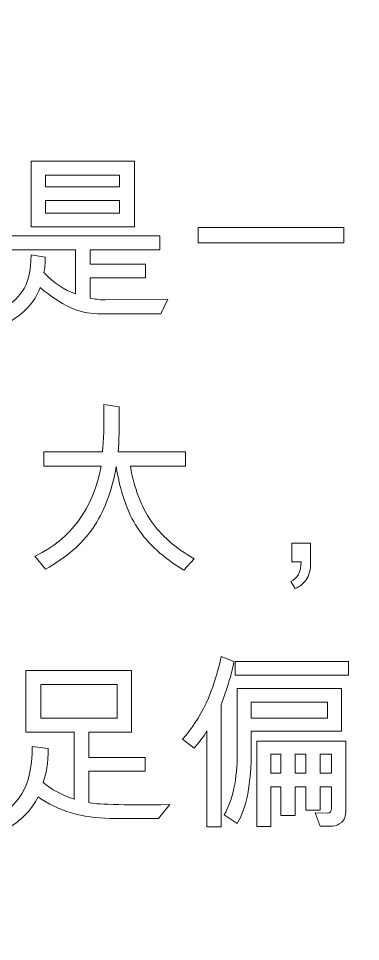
# Model space of a CAD drawing. Header units: millimetres. Extents: x -536 to 886, y 98 to 503.
# Drawn here: x 21.53 to 31.64, y 369.54 to 396.8 of the extents above; entities that cross this region are included whole.
import ezdxf

# ---------------------------------------------------------------- set-up
doc = ezdxf.new("R2010")
doc.units = ezdxf.units.MM
doc.header["$MEASUREMENT"] = 0
doc.layers.add('layer 1', color=7, linetype='Continuous')

msp = doc.modelspace()

# ---------------------------------------------------------------- linework, layer by layer
at = {"layer": 'layer 1', "lineweight": 9}
msp.add_open_spline([(-26.36, 241.324), (-26.36, 241.324), (313.64, 241.324), (313.64, 241.324), (313.64, 241.324), (318.948, 241.327), (324.037, 243.439), (327.788, 247.195), (327.788, 247.195), (331.538, 250.95), (333.644, 256.016), (333.64, 261.324), (333.64, 261.324), (333.64, 261.324), (333.64, 431.324), (333.64, 431.324), (333.64, 431.324), (333.637, 436.632), (331.525, 441.721), (327.77, 445.471), (327.77, 445.471), (324.014, 449.222), (318.948, 451.327), (313.64, 451.324), (313.64, 451.324), (313.64, 451.324), (-26.36, 451.324), (-26.36, 451.324), (-26.36, 451.324), (-31.667, 451.321), (-36.756, 449.209), (-40.507, 445.453), (-40.507, 445.453), (-44.258, 441.698), (-46.363, 436.632), (-46.36, 431.324), (-46.36, 431.324), (-46.36, 431.324), (-46.36, 261.324), (-46.36, 261.324), (-46.36, 261.324), (-46.356, 256.016), (-44.245, 250.927), (-40.489, 247.177), (-40.489, 247.177), (-36.734, 243.426), (-31.667, 241.321), (-26.36, 241.324)], degree=3, knots=[0, 0, 0, 0, 0.083333, 0.083333, 0.083333, 0.083333, 0.166667, 0.166667, 0.166667, 0.166667, 0.25, 0.25, 0.25, 0.25, 0.333333, 0.333333, 0.333333, 0.333333, 0.416667, 0.416667, 0.416667, 0.416667, 0.5, 0.5, 0.5, 0.5, 0.583333, 0.583333, 0.583333, 0.583333, 0.666667, 0.666667, 0.666667, 0.666667, 0.75, 0.75, 0.75, 0.75, 0.833333, 0.833333, 0.833333, 0.833333, 0.916667, 0.916667, 0.916667, 0.916667, 1, 1, 1, 1], dxfattribs=at)
at = {"layer": 'layer 1', "color": 22, "lineweight": 9}
for points, knots in [([(24.955, 390.645), (24.955, 390.645), (21.903, 390.645), (21.903, 390.645), (21.903, 390.645), (21.903, 390.645), (21.903, 392.584), (21.903, 392.584), (21.903, 392.584), (21.903, 392.584), (24.955, 392.584), (24.955, 392.584), (24.955, 392.584), (24.955, 392.584), (24.955, 390.645), (24.955, 390.645)], [0, 0, 0, 0, 0.25, 0.25, 0.25, 0.25, 0.5, 0.5, 0.5, 0.5, 0.75, 0.75, 0.75, 0.75, 1, 1, 1, 1]), ([(24.516, 391.833), (24.516, 391.833), (24.516, 392.178), (24.516, 392.178), (24.516, 392.178), (24.516, 392.178), (22.327, 392.178), (22.327, 392.178), (22.327, 392.178), (22.327, 392.178), (22.327, 391.833), (22.327, 391.833), (22.327, 391.833), (22.327, 391.833), (24.516, 391.833), (24.516, 391.833)], [0, 0, 0, 0, 0.25, 0.25, 0.25, 0.25, 0.5, 0.5, 0.5, 0.5, 0.75, 0.75, 0.75, 0.75, 1, 1, 1, 1]), ([(24.516, 391.052), (24.516, 391.052), (24.516, 391.429), (24.516, 391.429), (24.516, 391.429), (24.516, 391.429), (22.327, 391.429), (22.327, 391.429), (22.327, 391.429), (22.327, 391.429), (22.327, 391.052), (22.327, 391.052), (22.327, 391.052), (22.327, 391.052), (24.516, 391.052), (24.516, 391.052)], [0, 0, 0, 0, 0.25, 0.25, 0.25, 0.25, 0.5, 0.5, 0.5, 0.5, 0.75, 0.75, 0.75, 0.75, 1, 1, 1, 1]), ([(31.143, 390.173), (31.143, 390.173), (26.838, 390.173), (26.838, 390.173), (26.838, 390.173), (26.838, 390.173), (26.838, 390.634), (26.838, 390.634), (26.838, 390.634), (26.838, 390.634), (31.143, 390.634), (31.143, 390.634), (31.143, 390.634), (31.143, 390.634), (31.143, 390.173), (31.143, 390.173)], [0, 0, 0, 0, 0.25, 0.25, 0.25, 0.25, 0.5, 0.5, 0.5, 0.5, 0.75, 0.75, 0.75, 0.75, 1, 1, 1, 1]), ([(25.943, 388.513), (25.943, 388.513), (25.731, 388.084), (25.731, 388.084), (25.731, 388.084), (25.731, 388.084), (23.859, 388.084), (23.859, 388.084), (23.859, 388.084), (23.328, 388.084), (22.764, 388.342), (22.169, 388.857), (22.169, 388.857), (22.005, 388.42), (21.69, 388.077), (21.225, 387.829), (21.225, 387.829), (21.225, 387.829), (20.986, 388.201), (20.986, 388.201), (20.986, 388.201), (21.261, 388.33), (21.48, 388.512), (21.643, 388.749), (21.643, 388.749), (21.806, 388.986), (21.893, 389.344), (21.903, 389.823), (21.903, 389.823), (21.903, 389.823), (22.316, 389.756), (22.316, 389.756), (22.316, 389.756), (22.316, 389.576), (22.304, 389.423), (22.281, 389.296), (22.281, 389.296), (22.566, 388.995), (22.875, 388.785), (23.208, 388.668), (23.208, 388.668), (23.208, 388.668), (23.208, 389.972), (23.208, 389.972), (23.208, 389.972), (23.208, 389.972), (21.16, 389.972), (21.16, 389.972), (21.16, 389.972), (21.16, 389.972), (21.16, 390.379), (21.16, 390.379), (21.16, 390.379), (21.16, 390.379), (25.704, 390.379), (25.704, 390.379), (25.704, 390.379), (25.704, 390.379), (25.704, 389.972), (25.704, 389.972), (25.704, 389.972), (25.704, 389.972), (23.647, 389.972), (23.647, 389.972), (23.647, 389.972), (23.647, 389.972), (23.647, 389.546), (23.647, 389.546), (23.647, 389.546), (23.647, 389.546), (25.281, 389.546), (25.281, 389.546), (25.281, 389.546), (25.281, 389.546), (25.281, 389.14), (25.281, 389.14), (25.281, 389.14), (25.281, 389.14), (23.647, 389.14), (23.647, 389.14), (23.647, 389.14), (23.647, 389.14), (23.647, 388.54), (23.647, 388.54), (23.647, 388.54), (23.839, 388.506), (23.987, 388.489), (24.093, 388.491), (24.093, 388.491), (24.093, 388.491), (25.943, 388.513), (25.943, 388.513)], [0, 0, 0, 0, 0.043478, 0.043478, 0.043478, 0.043478, 0.086957, 0.086957, 0.086957, 0.086957, 0.130435, 0.130435, 0.130435, 0.130435, 0.173913, 0.173913, 0.173913, 0.173913, 0.217391, 0.217391, 0.217391, 0.217391, 0.26087, 0.26087, 0.26087, 0.26087, 0.304348, 0.304348, 0.304348, 0.304348, 0.347826, 0.347826, 0.347826, 0.347826, 0.391304, 0.391304, 0.391304, 0.391304, 0.434783, 0.434783, 0.434783, 0.434783, 0.478261, 0.478261, 0.478261, 0.478261, 0.521739, 0.521739, 0.521739, 0.521739, 0.565217, 0.565217, 0.565217, 0.565217, 0.608696, 0.608696, 0.608696, 0.608696, 0.652174, 0.652174, 0.652174, 0.652174, 0.695652, 0.695652, 0.695652, 0.695652, 0.73913, 0.73913, 0.73913, 0.73913, 0.782609, 0.782609, 0.782609, 0.782609, 0.826087, 0.826087, 0.826087, 0.826087, 0.869565, 0.869565, 0.869565, 0.869565, 0.913043, 0.913043, 0.913043, 0.913043, 0.956522, 0.956522, 0.956522, 0.956522, 1, 1, 1, 1]), ([(26.719, 380.847), (26.719, 380.847), (26.417, 380.513), (26.417, 380.513), (26.417, 380.513), (25.815, 380.869), (25.358, 381.284), (25.047, 381.758), (25.047, 381.758), (24.736, 382.232), (24.526, 382.837), (24.418, 383.573), (24.418, 383.573), (24.283, 382.826), (24.05, 382.217), (23.722, 381.743), (23.722, 381.743), (23.394, 381.27), (22.928, 380.869), (22.324, 380.54), (22.324, 380.54), (22.324, 380.54), (22.007, 380.923), (22.007, 380.923), (22.007, 380.923), (23.083, 381.434), (23.738, 382.319), (23.973, 383.579), (23.973, 383.579), (23.973, 383.579), (22.278, 383.579), (22.278, 383.579), (22.278, 383.579), (22.278, 383.579), (22.278, 384.002), (22.278, 384.002), (22.278, 384.002), (22.278, 384.002), (24.011, 384.002), (24.011, 384.002), (24.011, 384.002), (24.049, 384.33), (24.062, 384.797), (24.052, 385.401), (24.052, 385.401), (24.052, 385.401), (24.502, 385.336), (24.502, 385.336), (24.502, 385.336), (24.511, 384.748), (24.501, 384.304), (24.472, 384.002), (24.472, 384.002), (24.472, 384.002), (26.469, 384.002), (26.469, 384.002), (26.469, 384.002), (26.469, 384.002), (26.469, 383.579), (26.469, 383.579), (26.469, 383.579), (26.469, 383.579), (24.835, 383.579), (24.835, 383.579), (24.835, 383.579), (24.951, 382.924), (25.157, 382.383), (25.451, 381.957), (25.451, 381.957), (25.747, 381.531), (26.169, 381.161), (26.719, 380.847)], [0, 0, 0, 0, 0.055556, 0.055556, 0.055556, 0.055556, 0.111111, 0.111111, 0.111111, 0.111111, 0.166667, 0.166667, 0.166667, 0.166667, 0.222222, 0.222222, 0.222222, 0.222222, 0.277778, 0.277778, 0.277778, 0.277778, 0.333333, 0.333333, 0.333333, 0.333333, 0.388889, 0.388889, 0.388889, 0.388889, 0.444444, 0.444444, 0.444444, 0.444444, 0.5, 0.5, 0.5, 0.5, 0.555556, 0.555556, 0.555556, 0.555556, 0.611111, 0.611111, 0.611111, 0.611111, 0.666667, 0.666667, 0.666667, 0.666667, 0.722222, 0.722222, 0.722222, 0.722222, 0.777778, 0.777778, 0.777778, 0.777778, 0.833333, 0.833333, 0.833333, 0.833333, 0.888889, 0.888889, 0.888889, 0.888889, 0.944444, 0.944444, 0.944444, 0.944444, 1, 1, 1, 1]), ([(30.164, 380.752), (30.164, 380.522), (30.12, 380.346), (30.033, 380.226), (30.033, 380.226), (29.945, 380.105), (29.836, 380.019), (29.708, 379.967), (29.708, 379.967), (29.708, 379.967), (29.575, 380.174), (29.575, 380.174), (29.575, 380.174), (29.778, 380.261), (29.88, 380.454), (29.882, 380.752), (29.882, 380.752), (29.882, 380.752), (29.608, 380.752), (29.608, 380.752), (29.608, 380.752), (29.608, 380.752), (29.608, 381.308), (29.608, 381.308), (29.608, 381.308), (29.608, 381.308), (30.164, 381.308), (30.164, 381.308), (30.164, 381.308), (30.164, 381.308), (30.164, 380.752), (30.164, 380.752)], [0, 0, 0, 0, 0.125, 0.125, 0.125, 0.125, 0.25, 0.25, 0.25, 0.25, 0.375, 0.375, 0.375, 0.375, 0.5, 0.5, 0.5, 0.5, 0.625, 0.625, 0.625, 0.625, 0.75, 0.75, 0.75, 0.75, 0.875, 0.875, 0.875, 0.875, 1, 1, 1, 1]), ([(27.898, 377.808), (27.864, 377.603), (27.793, 377.338), (27.684, 377.014), (27.684, 377.014), (27.684, 377.014), (27.521, 376.536), (27.521, 376.536), (27.521, 376.536), (27.521, 376.536), (27.521, 372.931), (27.521, 372.931), (27.521, 372.931), (27.521, 372.931), (27.098, 372.931), (27.098, 372.931), (27.098, 372.931), (27.098, 372.931), (27.098, 375.768), (27.098, 375.768), (27.098, 375.768), (26.988, 375.579), (26.86, 375.405), (26.716, 375.248), (26.716, 375.248), (26.716, 375.248), (26.377, 375.514), (26.377, 375.514), (26.377, 375.514), (26.921, 376.119), (27.303, 376.934), (27.521, 377.957), (27.521, 377.957), (27.521, 377.957), (27.898, 377.808), (27.898, 377.808)], [0, 0, 0, 0, 0.111111, 0.111111, 0.111111, 0.111111, 0.222222, 0.222222, 0.222222, 0.222222, 0.333333, 0.333333, 0.333333, 0.333333, 0.444444, 0.444444, 0.444444, 0.444444, 0.555556, 0.555556, 0.555556, 0.555556, 0.666667, 0.666667, 0.666667, 0.666667, 0.777778, 0.777778, 0.777778, 0.777778, 0.888889, 0.888889, 0.888889, 0.888889, 1, 1, 1, 1]), ([(31.281, 377.407), (31.281, 377.407), (27.936, 377.407), (27.936, 377.407), (27.936, 377.407), (27.936, 377.407), (27.936, 377.808), (27.936, 377.808), (27.936, 377.808), (27.936, 377.808), (31.281, 377.808), (31.281, 377.808), (31.281, 377.808), (31.281, 377.808), (31.281, 377.407), (31.281, 377.407)], [0, 0, 0, 0, 0.25, 0.25, 0.25, 0.25, 0.5, 0.5, 0.5, 0.5, 0.75, 0.75, 0.75, 0.75, 1, 1, 1, 1]), ([(25.999, 373.585), (25.999, 373.585), (25.666, 373.18), (25.666, 373.18), (25.666, 373.18), (25.666, 373.18), (24.231, 373.18), (24.231, 373.18), (24.231, 373.18), (23.42, 373.18), (22.712, 373.392), (22.104, 373.813), (22.104, 373.813), (21.95, 373.48), (21.668, 373.176), (21.255, 372.902), (21.255, 372.902), (21.255, 372.902), (20.916, 373.246), (20.916, 373.246), (20.916, 373.246), (21.61, 373.604), (21.948, 374.29), (21.931, 375.302), (21.931, 375.302), (21.931, 375.302), (22.405, 375.243), (22.405, 375.243), (22.405, 375.243), (22.405, 374.808), (22.355, 374.475), (22.253, 374.241), (22.253, 374.241), (22.501, 374.033), (22.806, 373.868), (23.17, 373.748), (23.17, 373.748), (23.17, 373.748), (23.17, 375.72), (23.17, 375.72), (23.17, 375.72), (23.17, 375.72), (21.748, 375.72), (21.748, 375.72), (21.748, 375.72), (21.748, 375.72), (21.748, 377.543), (21.748, 377.543), (21.748, 377.543), (21.748, 377.543), (24.871, 377.543), (24.871, 377.543), (24.871, 377.543), (24.871, 377.543), (24.871, 375.72), (24.871, 375.72), (24.871, 375.72), (24.871, 375.72), (23.609, 375.72), (23.609, 375.72), (23.609, 375.72), (23.609, 375.72), (23.609, 374.979), (23.609, 374.979), (23.609, 374.979), (23.609, 374.979), (25.27, 374.979), (25.27, 374.979), (25.27, 374.979), (25.27, 374.979), (25.27, 374.575), (25.27, 374.575), (25.27, 374.575), (25.27, 374.575), (23.609, 374.575), (23.609, 374.575), (23.609, 374.575), (23.609, 374.575), (23.609, 373.647), (23.609, 373.647), (23.609, 373.647), (23.765, 373.591), (24.562, 373.57), (25.999, 373.585)], [0, 0, 0, 0, 0.047619, 0.047619, 0.047619, 0.047619, 0.095238, 0.095238, 0.095238, 0.095238, 0.142857, 0.142857, 0.142857, 0.142857, 0.190476, 0.190476, 0.190476, 0.190476, 0.238095, 0.238095, 0.238095, 0.238095, 0.285714, 0.285714, 0.285714, 0.285714, 0.333333, 0.333333, 0.333333, 0.333333, 0.380952, 0.380952, 0.380952, 0.380952, 0.428571, 0.428571, 0.428571, 0.428571, 0.47619, 0.47619, 0.47619, 0.47619, 0.52381, 0.52381, 0.52381, 0.52381, 0.571429, 0.571429, 0.571429, 0.571429, 0.619048, 0.619048, 0.619048, 0.619048, 0.666667, 0.666667, 0.666667, 0.666667, 0.714286, 0.714286, 0.714286, 0.714286, 0.761905, 0.761905, 0.761905, 0.761905, 0.809524, 0.809524, 0.809524, 0.809524, 0.857143, 0.857143, 0.857143, 0.857143, 0.904762, 0.904762, 0.904762, 0.904762, 0.952381, 0.952381, 0.952381, 0.952381, 1, 1, 1, 1]), ([(24.448, 376.141), (24.448, 376.141), (24.448, 377.136), (24.448, 377.136), (24.448, 377.136), (24.448, 377.136), (22.188, 377.136), (22.188, 377.136), (22.188, 377.136), (22.188, 377.136), (22.188, 376.141), (22.188, 376.141), (22.188, 376.141), (22.188, 376.141), (24.448, 376.141), (24.448, 376.141)], [0, 0, 0, 0, 0.25, 0.25, 0.25, 0.25, 0.5, 0.5, 0.5, 0.5, 0.75, 0.75, 0.75, 0.75, 1, 1, 1, 1]), ([(31.081, 375.753), (31.081, 375.753), (28.408, 375.753), (28.408, 375.753), (28.408, 375.753), (28.408, 375.753), (28.408, 375.22), (28.408, 375.22), (28.408, 375.22), (28.408, 374.197), (28.268, 373.466), (27.988, 373.026), (27.988, 373.026), (27.988, 373.026), (27.608, 373.281), (27.608, 373.281), (27.608, 373.281), (27.865, 373.728), (27.994, 374.337), (27.994, 375.109), (27.994, 375.109), (27.994, 375.547), (27.992, 376.182), (27.988, 377.014), (27.988, 377.014), (27.988, 377.014), (31.081, 377.014), (31.081, 377.014), (31.081, 377.014), (31.081, 377.014), (31.081, 375.753), (31.081, 375.753)], [0, 0, 0, 0, 0.125, 0.125, 0.125, 0.125, 0.25, 0.25, 0.25, 0.25, 0.375, 0.375, 0.375, 0.375, 0.5, 0.5, 0.5, 0.5, 0.625, 0.625, 0.625, 0.625, 0.75, 0.75, 0.75, 0.75, 0.875, 0.875, 0.875, 0.875, 1, 1, 1, 1]), ([(30.66, 376.135), (30.66, 376.135), (30.66, 376.609), (30.66, 376.609), (30.66, 376.609), (30.66, 376.609), (28.408, 376.609), (28.408, 376.609), (28.408, 376.609), (28.408, 376.609), (28.408, 376.135), (28.408, 376.135), (28.408, 376.135), (28.408, 376.135), (30.66, 376.135), (30.66, 376.135)], [0, 0, 0, 0, 0.25, 0.25, 0.25, 0.25, 0.5, 0.5, 0.5, 0.5, 0.75, 0.75, 0.75, 0.75, 1, 1, 1, 1]), ([(31.205, 373.414), (31.205, 373.25), (31.162, 373.131), (31.076, 373.06), (31.076, 373.06), (30.99, 372.989), (30.901, 372.953), (30.809, 372.953), (30.809, 372.953), (30.809, 372.953), (30.448, 372.953), (30.448, 372.953), (30.448, 372.953), (30.448, 372.953), (30.294, 373.346), (30.294, 373.346), (30.294, 373.346), (30.294, 373.346), (30.655, 373.335), (30.655, 373.335), (30.655, 373.335), (30.739, 373.335), (30.782, 373.38), (30.782, 373.468), (30.782, 373.468), (30.782, 373.468), (30.782, 374.108), (30.782, 374.108), (30.782, 374.108), (30.782, 374.108), (30.448, 374.108), (30.448, 374.108), (30.448, 374.108), (30.448, 374.108), (30.448, 373.425), (30.448, 373.425), (30.448, 373.425), (30.448, 373.425), (30.025, 373.425), (30.025, 373.425), (30.025, 373.425), (30.025, 373.425), (30.025, 374.108), (30.025, 374.108), (30.025, 374.108), (30.025, 374.108), (29.71, 374.108), (29.71, 374.108), (29.71, 374.108), (29.71, 374.108), (29.71, 373.265), (29.71, 373.265), (29.71, 373.265), (29.71, 373.265), (29.287, 373.265), (29.287, 373.265), (29.287, 373.265), (29.287, 373.265), (29.287, 374.108), (29.287, 374.108), (29.287, 374.108), (29.287, 374.108), (28.992, 374.108), (28.992, 374.108), (28.992, 374.108), (28.992, 374.108), (28.992, 372.937), (28.992, 372.937), (28.992, 372.937), (28.992, 372.937), (28.571, 372.937), (28.571, 372.937), (28.571, 372.937), (28.571, 372.937), (28.571, 375.459), (28.571, 375.459), (28.571, 375.459), (28.571, 375.459), (31.205, 375.459), (31.205, 375.459), (31.205, 375.459), (31.205, 375.459), (31.205, 373.414), (31.205, 373.414)], [0, 0, 0, 0, 0.047619, 0.047619, 0.047619, 0.047619, 0.095238, 0.095238, 0.095238, 0.095238, 0.142857, 0.142857, 0.142857, 0.142857, 0.190476, 0.190476, 0.190476, 0.190476, 0.238095, 0.238095, 0.238095, 0.238095, 0.285714, 0.285714, 0.285714, 0.285714, 0.333333, 0.333333, 0.333333, 0.333333, 0.380952, 0.380952, 0.380952, 0.380952, 0.428571, 0.428571, 0.428571, 0.428571, 0.47619, 0.47619, 0.47619, 0.47619, 0.52381, 0.52381, 0.52381, 0.52381, 0.571429, 0.571429, 0.571429, 0.571429, 0.619048, 0.619048, 0.619048, 0.619048, 0.666667, 0.666667, 0.666667, 0.666667, 0.714286, 0.714286, 0.714286, 0.714286, 0.761905, 0.761905, 0.761905, 0.761905, 0.809524, 0.809524, 0.809524, 0.809524, 0.857143, 0.857143, 0.857143, 0.857143, 0.904762, 0.904762, 0.904762, 0.904762, 0.952381, 0.952381, 0.952381, 0.952381, 1, 1, 1, 1]), ([(29.287, 374.513), (29.287, 374.513), (29.287, 375.074), (29.287, 375.074), (29.287, 375.074), (29.287, 375.074), (28.992, 375.074), (28.992, 375.074), (28.992, 375.074), (28.992, 375.074), (28.992, 374.513), (28.992, 374.513), (28.992, 374.513), (28.992, 374.513), (29.287, 374.513), (29.287, 374.513)], [0, 0, 0, 0, 0.25, 0.25, 0.25, 0.25, 0.5, 0.5, 0.5, 0.5, 0.75, 0.75, 0.75, 0.75, 1, 1, 1, 1]), ([(30.025, 374.513), (30.025, 374.513), (30.025, 375.074), (30.025, 375.074), (30.025, 375.074), (30.025, 375.074), (29.71, 375.074), (29.71, 375.074), (29.71, 375.074), (29.71, 375.074), (29.71, 374.513), (29.71, 374.513), (29.71, 374.513), (29.71, 374.513), (30.025, 374.513), (30.025, 374.513)], [0, 0, 0, 0, 0.25, 0.25, 0.25, 0.25, 0.5, 0.5, 0.5, 0.5, 0.75, 0.75, 0.75, 0.75, 1, 1, 1, 1]), ([(30.782, 374.513), (30.782, 374.513), (30.782, 375.074), (30.782, 375.074), (30.782, 375.074), (30.782, 375.074), (30.448, 375.074), (30.448, 375.074), (30.448, 375.074), (30.448, 375.074), (30.448, 374.513), (30.448, 374.513), (30.448, 374.513), (30.448, 374.513), (30.782, 374.513), (30.782, 374.513)], [0, 0, 0, 0, 0.25, 0.25, 0.25, 0.25, 0.5, 0.5, 0.5, 0.5, 0.75, 0.75, 0.75, 0.75, 1, 1, 1, 1])]:
    msp.add_open_spline(points, degree=3, knots=knots, dxfattribs=at)

doc.saveas('drawing.dxf')
